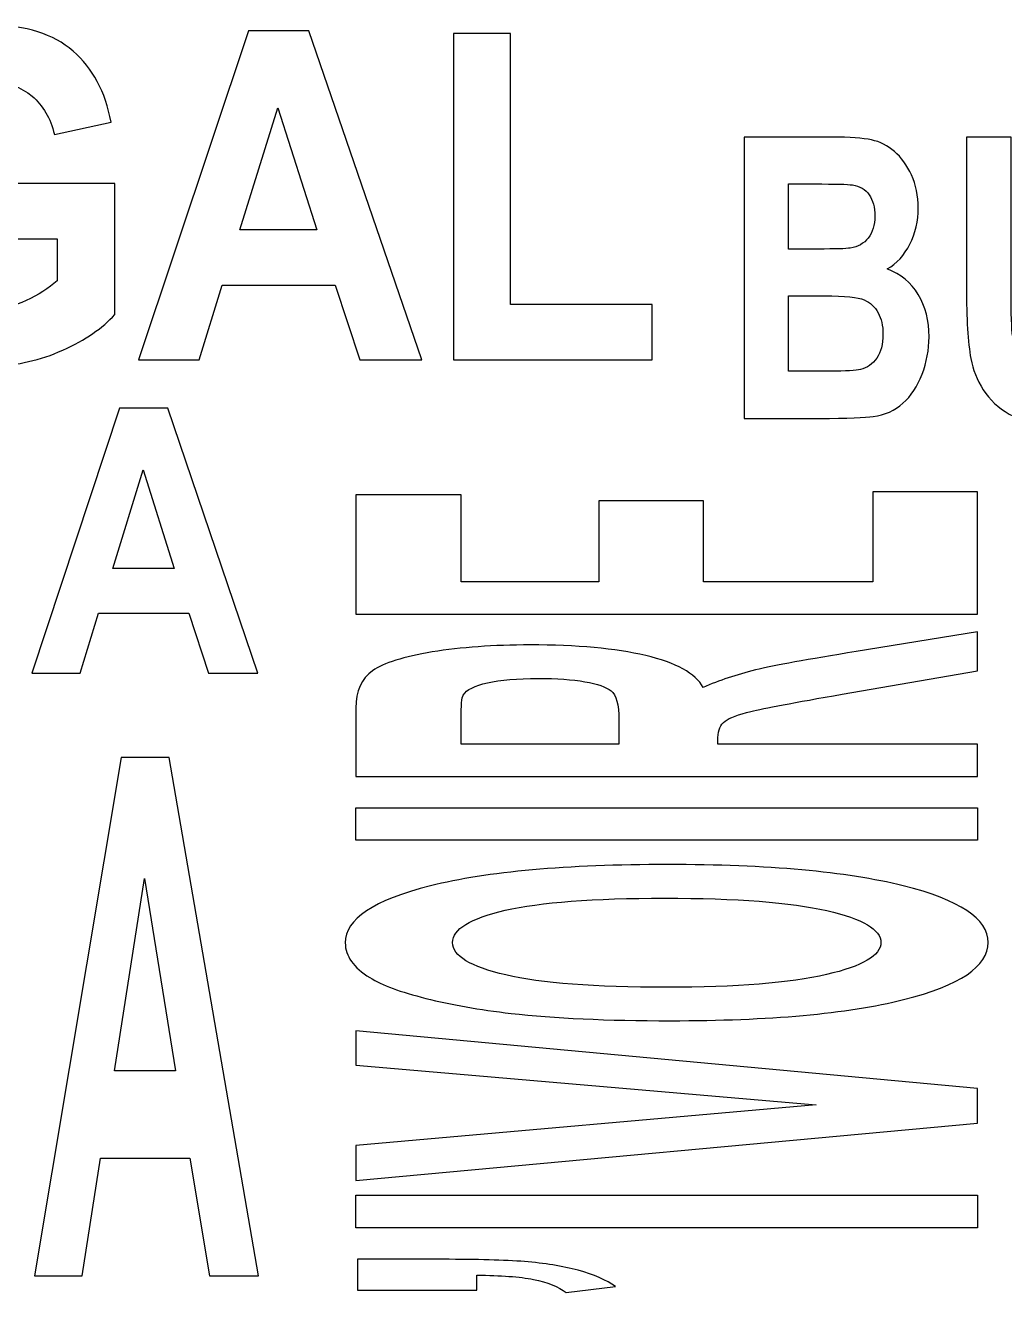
# Model space of a CAD drawing. Header units: centimetres. Extents: x -12.1 to 12.1, y -5 to 6.2.
# Drawn here: x -3.129 to -2.674, y 0.36 to 0.949 of the extents above; entities that cross this region are included whole.
import ezdxf

# ---------------------------------------------------------------- set-up
doc = ezdxf.new("R2010")
doc.units = ezdxf.units.CM
doc.header["$MEASUREMENT"] = 0
doc.layers.add('Layer 1', color=7, linetype='Continuous')

msp = doc.modelspace()

# ---------------------------------------------------------------- linework, layer by layer
at = {"layer": 'Layer 1', "color": 250}
for points, knots in [([(-3.14504, 0.85001), (-3.14504, 0.85001), (-3.14504, 0.87578), (-3.14504, 0.87578), (-3.14504, 0.87578), (-3.14504, 0.87578), (-3.08791, 0.87578), (-3.08791, 0.87578), (-3.08791, 0.87578), (-3.08791, 0.87578), (-3.08791, 0.81481), (-3.08791, 0.81481), (-3.08791, 0.81481), (-3.09344, 0.80855), (-3.10148, 0.80305), (-3.11202, 0.79827), (-3.11202, 0.79827), (-3.12259, 0.7935), (-3.13325, 0.7911), (-3.14405, 0.7911), (-3.14405, 0.7911), (-3.15776, 0.7911), (-3.16973, 0.79448), (-3.17995, 0.80118), (-3.17995, 0.80118), (-3.19018, 0.80791), (-3.19786, 0.81752), (-3.20296, 0.83001), (-3.20296, 0.83001), (-3.20811, 0.8425), (-3.21067, 0.8561), (-3.21067, 0.87077), (-3.21067, 0.87077), (-3.21067, 0.8867), (-3.20779, 0.90085), (-3.20208, 0.91326), (-3.20208, 0.91326), (-3.19634, 0.92564), (-3.18796, 0.93513), (-3.17692, 0.94173), (-3.17692, 0.94173), (-3.16851, 0.9468), (-3.15803, 0.94937), (-3.14547, 0.94937), (-3.14547, 0.94937), (-3.1292, 0.94937), (-3.11644, 0.94541), (-3.10727, 0.9374), (-3.10727, 0.9374), (-3.09813, 0.92942), (-3.09222, 0.91844), (-3.0896, 0.90438), (-3.0896, 0.90438), (-3.0896, 0.90438), (-3.11595, 0.89864), (-3.11595, 0.89864), (-3.11595, 0.89864), (-3.11778, 0.90615), (-3.12125, 0.91209), (-3.12635, 0.91644), (-3.12635, 0.91644), (-3.13147, 0.92077), (-3.13785, 0.92296), (-3.14547, 0.92296), (-3.14547, 0.92296), (-3.15706, 0.92296), (-3.16627, 0.91871), (-3.17308, 0.91011), (-3.17308, 0.91011), (-3.17995, 0.90159), (-3.18336, 0.88886), (-3.18336, 0.87203), (-3.18336, 0.87203), (-3.18336, 0.85386), (-3.17993, 0.84023), (-3.17297, 0.83115), (-3.17297, 0.83115), (-3.16603, 0.82209), (-3.15698, 0.81754), (-3.14574, 0.81754), (-3.14574, 0.81754), (-3.14021, 0.81754), (-3.13462, 0.8188), (-3.12906, 0.82133), (-3.12906, 0.82133), (-3.12346, 0.8239), (-3.11869, 0.82695), (-3.1147, 0.83056), (-3.1147, 0.83056), (-3.1147, 0.83056), (-3.1147, 0.85001), (-3.1147, 0.85001), (-3.1147, 0.85001), (-3.1147, 0.85001), (-3.14504, 0.85001), (-3.14504, 0.85001)], [0, 0, 0, 0, 0.04, 0.04, 0.04, 0.04, 0.08, 0.08, 0.08, 0.08, 0.12, 0.12, 0.12, 0.12, 0.16, 0.16, 0.16, 0.16, 0.2, 0.2, 0.2, 0.2, 0.24, 0.24, 0.24, 0.24, 0.28, 0.28, 0.28, 0.28, 0.32, 0.32, 0.32, 0.32, 0.36, 0.36, 0.36, 0.36, 0.4, 0.4, 0.4, 0.4, 0.44, 0.44, 0.44, 0.44, 0.48, 0.48, 0.48, 0.48, 0.52, 0.52, 0.52, 0.52, 0.56, 0.56, 0.56, 0.56, 0.6, 0.6, 0.6, 0.6, 0.64, 0.64, 0.64, 0.64, 0.68, 0.68, 0.68, 0.68, 0.72, 0.72, 0.72, 0.72, 0.76, 0.76, 0.76, 0.76, 0.8, 0.8, 0.8, 0.8, 0.84, 0.84, 0.84, 0.84, 0.88, 0.88, 0.88, 0.88, 0.92, 0.92, 0.92, 0.92, 1, 1, 1, 1]), ([(-2.94505, 0.79373), (-2.94505, 0.79373), (-2.97388, 0.79373), (-2.97388, 0.79373), (-2.97388, 0.79373), (-2.97388, 0.79373), (-2.98535, 0.8285), (-2.98535, 0.8285), (-2.98535, 0.8285), (-2.98535, 0.8285), (-3.03782, 0.8285), (-3.03782, 0.8285), (-3.03782, 0.8285), (-3.03782, 0.8285), (-3.04866, 0.79373), (-3.04866, 0.79373), (-3.04866, 0.79373), (-3.04866, 0.79373), (-3.07678, 0.79373), (-3.07678, 0.79373), (-3.07678, 0.79373), (-3.07678, 0.79373), (-3.02566, 0.94678), (-3.02566, 0.94678), (-3.02566, 0.94678), (-3.02566, 0.94678), (-2.99764, 0.94678), (-2.99764, 0.94678), (-2.99764, 0.94678), (-2.99764, 0.94678), (-2.94505, 0.79373), (-2.94505, 0.79373)], [0, 0, 0, 0, 0.111111, 0.111111, 0.111111, 0.111111, 0.222222, 0.222222, 0.222222, 0.222222, 0.333333, 0.333333, 0.333333, 0.333333, 0.444444, 0.444444, 0.444444, 0.444444, 0.555556, 0.555556, 0.555556, 0.555556, 0.666667, 0.666667, 0.666667, 0.666667, 0.777778, 0.777778, 0.777778, 0.777778, 1, 1, 1, 1]), ([(-2.93029, 0.79373), (-2.93029, 0.79373), (-2.93029, 0.94552), (-2.93029, 0.94552), (-2.93029, 0.94552), (-2.93029, 0.94552), (-2.90376, 0.94552), (-2.90376, 0.94552), (-2.90376, 0.94552), (-2.90376, 0.94552), (-2.90376, 0.8195), (-2.90376, 0.8195), (-2.90376, 0.8195), (-2.90376, 0.8195), (-2.83787, 0.8195), (-2.83787, 0.8195), (-2.83787, 0.8195), (-2.83787, 0.8195), (-2.83787, 0.79373), (-2.83787, 0.79373), (-2.83787, 0.79373), (-2.83787, 0.79373), (-2.93029, 0.79373), (-2.93029, 0.79373)], [0, 0, 0, 0, 0.142857, 0.142857, 0.142857, 0.142857, 0.285714, 0.285714, 0.285714, 0.285714, 0.428571, 0.428571, 0.428571, 0.428571, 0.571429, 0.571429, 0.571429, 0.571429, 0.714286, 0.714286, 0.714286, 0.714286, 1, 1, 1, 1]), ([(-2.99389, 0.8543), (-2.99389, 0.8543), (-3.01194, 0.91105), (-3.01194, 0.91105), (-3.01194, 0.91105), (-3.01194, 0.91105), (-3.0297, 0.8543), (-3.0297, 0.8543), (-3.0297, 0.8543), (-3.0297, 0.8543), (-2.99389, 0.8543), (-2.99389, 0.8543)], [0, 0, 0, 0, 0.25, 0.25, 0.25, 0.25, 0.5, 0.5, 0.5, 0.5, 1, 1, 1, 1]), ([(-2.79506, 0.89736), (-2.79506, 0.89736), (-2.75397, 0.89736), (-2.75397, 0.89736), (-2.75397, 0.89736), (-2.74585, 0.89736), (-2.73979, 0.89692), (-2.73578, 0.89608), (-2.73578, 0.89608), (-2.73178, 0.89521), (-2.72823, 0.8934), (-2.72506, 0.89067), (-2.72506, 0.89067), (-2.72189, 0.88793), (-2.71926, 0.88429), (-2.71717, 0.87975), (-2.71717, 0.87975), (-2.71507, 0.87517), (-2.71402, 0.87008), (-2.71402, 0.8644), (-2.71402, 0.8644), (-2.71402, 0.85829), (-2.71531, 0.85266), (-2.7179, 0.84754), (-2.7179, 0.84754), (-2.72049, 0.84241), (-2.72401, 0.83857), (-2.72844, 0.83601), (-2.72844, 0.83601), (-2.72221, 0.8337), (-2.71737, 0.82972), (-2.71402, 0.82413), (-2.71402, 0.82413), (-2.71068, 0.81853), (-2.70896, 0.81195), (-2.70896, 0.80439), (-2.70896, 0.80439), (-2.70896, 0.79844), (-2.71007, 0.79265), (-2.71222, 0.78703), (-2.71222, 0.78703), (-2.7144, 0.78138), (-2.71737, 0.7769), (-2.7211, 0.77351), (-2.7211, 0.77351), (-2.72488, 0.77017), (-2.72955, 0.7681), (-2.73504, 0.76732), (-2.73504, 0.76732), (-2.73851, 0.76685), (-2.74684, 0.76656), (-2.76006, 0.76644), (-2.76006, 0.76644), (-2.76006, 0.76644), (-2.79506, 0.76644), (-2.79506, 0.76644), (-2.79506, 0.76644), (-2.79506, 0.76644), (-2.79506, 0.89736), (-2.79506, 0.89736)], [0, 0, 0, 0, 0.0625, 0.0625, 0.0625, 0.0625, 0.125, 0.125, 0.125, 0.125, 0.1875, 0.1875, 0.1875, 0.1875, 0.25, 0.25, 0.25, 0.25, 0.3125, 0.3125, 0.3125, 0.3125, 0.375, 0.375, 0.375, 0.375, 0.4375, 0.4375, 0.4375, 0.4375, 0.5, 0.5, 0.5, 0.5, 0.5625, 0.5625, 0.5625, 0.5625, 0.625, 0.625, 0.625, 0.625, 0.6875, 0.6875, 0.6875, 0.6875, 0.75, 0.75, 0.75, 0.75, 0.8125, 0.8125, 0.8125, 0.8125, 0.875, 0.875, 0.875, 0.875, 1, 1, 1, 1]), ([(-2.69157, 0.89736), (-2.69157, 0.89736), (-2.67081, 0.89736), (-2.67081, 0.89736), (-2.67081, 0.89736), (-2.67081, 0.89736), (-2.67081, 0.82646), (-2.67081, 0.82646), (-2.67081, 0.82646), (-2.67081, 0.81519), (-2.67058, 0.80791), (-2.67005, 0.80456), (-2.67005, 0.80456), (-2.66915, 0.7992), (-2.66705, 0.79492), (-2.6637, 0.79166), (-2.6637, 0.79166), (-2.66038, 0.78843), (-2.65579, 0.78677), (-2.65002, 0.78677), (-2.65002, 0.78677), (-2.64411, 0.78677), (-2.63968, 0.78834), (-2.63669, 0.7914), (-2.63669, 0.7914), (-2.63372, 0.79448), (-2.63187, 0.79824), (-2.63126, 0.80269), (-2.63126, 0.80269), (-2.63069, 0.80718), (-2.63036, 0.81458), (-2.63036, 0.82495), (-2.63036, 0.82495), (-2.63036, 0.82495), (-2.63036, 0.89736), (-2.63036, 0.89736), (-2.63036, 0.89736), (-2.63036, 0.89736), (-2.60963, 0.89736), (-2.60963, 0.89736), (-2.60963, 0.89736), (-2.60963, 0.89736), (-2.60963, 0.82858), (-2.60963, 0.82858), (-2.60963, 0.82858), (-2.60963, 0.81285), (-2.61018, 0.80179), (-2.61129, 0.79527), (-2.61129, 0.79527), (-2.61243, 0.78881), (-2.61449, 0.78333), (-2.61752, 0.77885), (-2.61752, 0.77885), (-2.62053, 0.77437), (-2.62457, 0.77084), (-2.6296, 0.76819), (-2.6296, 0.76819), (-2.63465, 0.76551), (-2.64123, 0.7642), (-2.64938, 0.7642), (-2.64938, 0.7642), (-2.6592, 0.7642), (-2.66662, 0.76562), (-2.67171, 0.76854), (-2.67171, 0.76854), (-2.67678, 0.77142), (-2.68077, 0.77515), (-2.68374, 0.7798), (-2.68374, 0.7798), (-2.68668, 0.78441), (-2.68861, 0.78924), (-2.68953, 0.79431), (-2.68953, 0.79431), (-2.6909, 0.80179), (-2.69157, 0.81285), (-2.69157, 0.82753), (-2.69157, 0.82753), (-2.69157, 0.82753), (-2.69157, 0.89736), (-2.69157, 0.89736)], [0, 0, 0, 0, 0.047619, 0.047619, 0.047619, 0.047619, 0.095238, 0.095238, 0.095238, 0.095238, 0.142857, 0.142857, 0.142857, 0.142857, 0.190476, 0.190476, 0.190476, 0.190476, 0.238095, 0.238095, 0.238095, 0.238095, 0.285714, 0.285714, 0.285714, 0.285714, 0.333333, 0.333333, 0.333333, 0.333333, 0.380952, 0.380952, 0.380952, 0.380952, 0.428571, 0.428571, 0.428571, 0.428571, 0.47619, 0.47619, 0.47619, 0.47619, 0.52381, 0.52381, 0.52381, 0.52381, 0.571429, 0.571429, 0.571429, 0.571429, 0.619048, 0.619048, 0.619048, 0.619048, 0.666667, 0.666667, 0.666667, 0.666667, 0.714286, 0.714286, 0.714286, 0.714286, 0.761905, 0.761905, 0.761905, 0.761905, 0.809524, 0.809524, 0.809524, 0.809524, 0.857143, 0.857143, 0.857143, 0.857143, 0.904762, 0.904762, 0.904762, 0.904762, 1, 1, 1, 1]), ([(-2.7743, 0.87558), (-2.7743, 0.87558), (-2.7743, 0.84529), (-2.7743, 0.84529), (-2.7743, 0.84529), (-2.7743, 0.84529), (-2.7607, 0.84529), (-2.7607, 0.84529), (-2.7607, 0.84529), (-2.75261, 0.84529), (-2.7476, 0.84544), (-2.74564, 0.84573), (-2.74564, 0.84573), (-2.74209, 0.84628), (-2.73929, 0.84786), (-2.73726, 0.85042), (-2.73726, 0.85042), (-2.73523, 0.85304), (-2.7342, 0.85642), (-2.7342, 0.86065), (-2.7342, 0.86065), (-2.7342, 0.86469), (-2.73508, 0.86798), (-2.73683, 0.87051), (-2.73683, 0.87051), (-2.7386, 0.87304), (-2.74119, 0.87459), (-2.74466, 0.87512), (-2.74466, 0.87512), (-2.7467, 0.87544), (-2.75261, 0.87558), (-2.76239, 0.87558), (-2.76239, 0.87558), (-2.76239, 0.87558), (-2.7743, 0.87558), (-2.7743, 0.87558)], [0, 0, 0, 0, 0.1, 0.1, 0.1, 0.1, 0.2, 0.2, 0.2, 0.2, 0.3, 0.3, 0.3, 0.3, 0.4, 0.4, 0.4, 0.4, 0.5, 0.5, 0.5, 0.5, 0.6, 0.6, 0.6, 0.6, 0.7, 0.7, 0.7, 0.7, 0.8, 0.8, 0.8, 0.8, 1, 1, 1, 1]), ([(-2.7743, 0.82352), (-2.7743, 0.82352), (-2.7743, 0.78849), (-2.7743, 0.78849), (-2.7743, 0.78849), (-2.7743, 0.78849), (-2.75508, 0.78849), (-2.75508, 0.78849), (-2.75508, 0.78849), (-2.74762, 0.78849), (-2.74288, 0.78878), (-2.74087, 0.78927), (-2.74087, 0.78927), (-2.73778, 0.79003), (-2.73528, 0.79175), (-2.73333, 0.79451), (-2.73333, 0.79451), (-2.73138, 0.79731), (-2.73041, 0.80101), (-2.73041, 0.80564), (-2.73041, 0.80564), (-2.73041, 0.80957), (-2.73117, 0.81289), (-2.73266, 0.81565), (-2.73266, 0.81565), (-2.73418, 0.81839), (-2.7363, 0.82037), (-2.73915, 0.82162), (-2.73915, 0.82162), (-2.74198, 0.82291), (-2.74809, 0.82352), (-2.75755, 0.82352), (-2.75755, 0.82352), (-2.75755, 0.82352), (-2.7743, 0.82352), (-2.7743, 0.82352)], [0, 0, 0, 0, 0.1, 0.1, 0.1, 0.1, 0.2, 0.2, 0.2, 0.2, 0.3, 0.3, 0.3, 0.3, 0.4, 0.4, 0.4, 0.4, 0.5, 0.5, 0.5, 0.5, 0.6, 0.6, 0.6, 0.6, 0.7, 0.7, 0.7, 0.7, 0.8, 0.8, 0.8, 0.8, 1, 1, 1, 1]), ([(-3.02128, 0.6479), (-3.02128, 0.6479), (-3.04429, 0.6479), (-3.04429, 0.6479), (-3.04429, 0.6479), (-3.04429, 0.6479), (-3.05346, 0.67594), (-3.05346, 0.67594), (-3.05346, 0.67594), (-3.05346, 0.67594), (-3.09536, 0.67594), (-3.09536, 0.67594), (-3.09536, 0.67594), (-3.09536, 0.67594), (-3.10398, 0.6479), (-3.10398, 0.6479), (-3.10398, 0.6479), (-3.10398, 0.6479), (-3.12643, 0.6479), (-3.12643, 0.6479), (-3.12643, 0.6479), (-3.12643, 0.6479), (-3.08561, 0.7713), (-3.08561, 0.7713), (-3.08561, 0.7713), (-3.08561, 0.7713), (-3.06325, 0.7713), (-3.06325, 0.7713), (-3.06325, 0.7713), (-3.06325, 0.7713), (-3.02128, 0.6479), (-3.02128, 0.6479)], [0, 0, 0, 0, 0.111111, 0.111111, 0.111111, 0.111111, 0.222222, 0.222222, 0.222222, 0.222222, 0.333333, 0.333333, 0.333333, 0.333333, 0.444444, 0.444444, 0.444444, 0.444444, 0.555556, 0.555556, 0.555556, 0.555556, 0.666667, 0.666667, 0.666667, 0.666667, 0.777778, 0.777778, 0.777778, 0.777778, 1, 1, 1, 1]), ([(-3.06022, 0.69673), (-3.06022, 0.69673), (-3.07466, 0.7425), (-3.07466, 0.7425), (-3.07466, 0.7425), (-3.07466, 0.7425), (-3.08884, 0.69673), (-3.08884, 0.69673), (-3.08884, 0.69673), (-3.08884, 0.69673), (-3.06022, 0.69673), (-3.06022, 0.69673)], [0, 0, 0, 0, 0.25, 0.25, 0.25, 0.25, 0.5, 0.5, 0.5, 0.5, 1, 1, 1, 1]), ([(-2.68639, 0.67536), (-2.68639, 0.67536), (-2.97565, 0.67536), (-2.97565, 0.67536), (-2.97565, 0.67536), (-2.97565, 0.67536), (-2.97565, 0.73089), (-2.97565, 0.73089), (-2.97565, 0.73089), (-2.97565, 0.73089), (-2.92674, 0.73089), (-2.92674, 0.73089), (-2.92674, 0.73089), (-2.92674, 0.73089), (-2.92674, 0.6905), (-2.92674, 0.6905), (-2.92674, 0.6905), (-2.92674, 0.6905), (-2.86259, 0.6905), (-2.86259, 0.6905), (-2.86259, 0.6905), (-2.86259, 0.6905), (-2.86259, 0.72809), (-2.86259, 0.72809), (-2.86259, 0.72809), (-2.86259, 0.72809), (-2.81387, 0.72809), (-2.81387, 0.72809), (-2.81387, 0.72809), (-2.81387, 0.72809), (-2.81387, 0.6905), (-2.81387, 0.6905), (-2.81387, 0.6905), (-2.81387, 0.6905), (-2.73513, 0.6905), (-2.73513, 0.6905), (-2.73513, 0.6905), (-2.73513, 0.6905), (-2.73513, 0.73232), (-2.73513, 0.73232), (-2.73513, 0.73232), (-2.73513, 0.73232), (-2.68639, 0.73232), (-2.68639, 0.73232), (-2.68639, 0.73232), (-2.68639, 0.73232), (-2.68639, 0.67536), (-2.68639, 0.67536)], [0, 0, 0, 0, 0.076923, 0.076923, 0.076923, 0.076923, 0.153846, 0.153846, 0.153846, 0.153846, 0.230769, 0.230769, 0.230769, 0.230769, 0.307692, 0.307692, 0.307692, 0.307692, 0.384615, 0.384615, 0.384615, 0.384615, 0.461538, 0.461538, 0.461538, 0.461538, 0.538462, 0.538462, 0.538462, 0.538462, 0.615385, 0.615385, 0.615385, 0.615385, 0.692308, 0.692308, 0.692308, 0.692308, 0.769231, 0.769231, 0.769231, 0.769231, 0.846154, 0.846154, 0.846154, 0.846154, 1, 1, 1, 1]), ([(-2.68639, 0.59982), (-2.68639, 0.59982), (-2.97565, 0.59982), (-2.97565, 0.59982), (-2.97565, 0.59982), (-2.97565, 0.59982), (-2.97565, 0.63165), (-2.97565, 0.63165), (-2.97565, 0.63165), (-2.97565, 0.63969), (-2.97306, 0.64548), (-2.96789, 0.64909), (-2.96789, 0.64909), (-2.96267, 0.65276), (-2.95344, 0.65561), (-2.94013, 0.65783), (-2.94013, 0.65783), (-2.92685, 0.66001), (-2.91165, 0.66109), (-2.89456, 0.66109), (-2.89456, 0.66109), (-2.87286, 0.66109), (-2.85493, 0.65943), (-2.8408, 0.65614), (-2.8408, 0.65614), (-2.82666, 0.65285), (-2.81774, 0.6479), (-2.81408, 0.64132), (-2.81408, 0.64132), (-2.80668, 0.64458), (-2.79862, 0.64729), (-2.78979, 0.64945), (-2.78979, 0.64945), (-2.78097, 0.65154), (-2.76533, 0.65442), (-2.74282, 0.65803), (-2.74282, 0.65803), (-2.74282, 0.65803), (-2.68639, 0.66718), (-2.68639, 0.66718), (-2.68639, 0.66718), (-2.68639, 0.66718), (-2.68639, 0.64909), (-2.68639, 0.64909), (-2.68639, 0.64909), (-2.68639, 0.64909), (-2.74935, 0.63815), (-2.74935, 0.63815), (-2.74935, 0.63815), (-2.77182, 0.63428), (-2.786, 0.63163), (-2.79186, 0.63016), (-2.79186, 0.63016), (-2.79771, 0.62877), (-2.80173, 0.62723), (-2.80388, 0.62563), (-2.80388, 0.62563), (-2.80607, 0.62405), (-2.80718, 0.62151), (-2.80718, 0.618), (-2.80718, 0.618), (-2.80718, 0.618), (-2.80718, 0.61494), (-2.80718, 0.61494), (-2.80718, 0.61494), (-2.80718, 0.61494), (-2.68639, 0.61494), (-2.68639, 0.61494), (-2.68639, 0.61494), (-2.68639, 0.61494), (-2.68639, 0.59982), (-2.68639, 0.59982)], [0, 0, 0, 0, 0.052632, 0.052632, 0.052632, 0.052632, 0.105263, 0.105263, 0.105263, 0.105263, 0.157895, 0.157895, 0.157895, 0.157895, 0.210526, 0.210526, 0.210526, 0.210526, 0.263158, 0.263158, 0.263158, 0.263158, 0.315789, 0.315789, 0.315789, 0.315789, 0.368421, 0.368421, 0.368421, 0.368421, 0.421053, 0.421053, 0.421053, 0.421053, 0.473684, 0.473684, 0.473684, 0.473684, 0.526316, 0.526316, 0.526316, 0.526316, 0.578947, 0.578947, 0.578947, 0.578947, 0.631579, 0.631579, 0.631579, 0.631579, 0.684211, 0.684211, 0.684211, 0.684211, 0.736842, 0.736842, 0.736842, 0.736842, 0.789474, 0.789474, 0.789474, 0.789474, 0.842105, 0.842105, 0.842105, 0.842105, 0.894737, 0.894737, 0.894737, 0.894737, 1, 1, 1, 1]), ([(-2.85333, 0.61494), (-2.85333, 0.61494), (-2.85333, 0.62615), (-2.85333, 0.62615), (-2.85333, 0.62615), (-2.85333, 0.6334), (-2.85452, 0.63794), (-2.85688, 0.63975), (-2.85688, 0.63975), (-2.85927, 0.64156), (-2.86331, 0.64295), (-2.86911, 0.644), (-2.86911, 0.644), (-2.8749, 0.64499), (-2.88212, 0.64551), (-2.89083, 0.64551), (-2.89083, 0.64551), (-2.90056, 0.64551), (-2.90842, 0.64482), (-2.91441, 0.64347), (-2.91441, 0.64347), (-2.92039, 0.64217), (-2.92417, 0.64024), (-2.92575, 0.63779), (-2.92575, 0.63779), (-2.92638, 0.63657), (-2.92674, 0.63291), (-2.92674, 0.62676), (-2.92674, 0.62676), (-2.92674, 0.62676), (-2.92674, 0.61494), (-2.92674, 0.61494), (-2.92674, 0.61494), (-2.92674, 0.61494), (-2.85333, 0.61494), (-2.85333, 0.61494)], [0, 0, 0, 0, 0.1, 0.1, 0.1, 0.1, 0.2, 0.2, 0.2, 0.2, 0.3, 0.3, 0.3, 0.3, 0.4, 0.4, 0.4, 0.4, 0.5, 0.5, 0.5, 0.5, 0.6, 0.6, 0.6, 0.6, 0.7, 0.7, 0.7, 0.7, 0.8, 0.8, 0.8, 0.8, 1, 1, 1, 1]), ([(-3.02105, 0.36752), (-3.02105, 0.36752), (-3.04385, 0.36752), (-3.04385, 0.36752), (-3.04385, 0.36752), (-3.04385, 0.36752), (-3.05294, 0.42228), (-3.05294, 0.42228), (-3.05294, 0.42228), (-3.05294, 0.42228), (-3.09446, 0.42228), (-3.09446, 0.42228), (-3.09446, 0.42228), (-3.09446, 0.42228), (-3.10302, 0.36752), (-3.10302, 0.36752), (-3.10302, 0.36752), (-3.10302, 0.36752), (-3.12527, 0.36752), (-3.12527, 0.36752), (-3.12527, 0.36752), (-3.12527, 0.36752), (-3.08482, 0.6087), (-3.08482, 0.6087), (-3.08482, 0.6087), (-3.08482, 0.6087), (-3.06263, 0.6087), (-3.06263, 0.6087), (-3.06263, 0.6087), (-3.06263, 0.6087), (-3.02105, 0.36752), (-3.02105, 0.36752)], [0, 0, 0, 0, 0.111111, 0.111111, 0.111111, 0.111111, 0.222222, 0.222222, 0.222222, 0.222222, 0.333333, 0.333333, 0.333333, 0.333333, 0.444444, 0.444444, 0.444444, 0.444444, 0.555556, 0.555556, 0.555556, 0.555556, 0.666667, 0.666667, 0.666667, 0.666667, 0.777778, 0.777778, 0.777778, 0.777778, 1, 1, 1, 1]), ([(-2.97565, 0.57024), (-2.97565, 0.57024), (-2.68639, 0.57024), (-2.68639, 0.57024), (-2.68639, 0.57024), (-2.68639, 0.57024), (-2.68639, 0.58538), (-2.68639, 0.58538), (-2.68639, 0.58538), (-2.68639, 0.58538), (-2.97565, 0.58538), (-2.97565, 0.58538), (-2.97565, 0.58538), (-2.97565, 0.58538), (-2.97565, 0.57024), (-2.97565, 0.57024)], [0, 0, 0, 0, 0.2, 0.2, 0.2, 0.2, 0.4, 0.4, 0.4, 0.4, 0.6, 0.6, 0.6, 0.6, 1, 1, 1, 1]), ([(-2.82925, 0.48626), (-2.85874, 0.48626), (-2.88346, 0.4874), (-2.90345, 0.48967), (-2.90345, 0.48967), (-2.91818, 0.49135), (-2.93139, 0.49372), (-2.9431, 0.49665), (-2.9431, 0.49665), (-2.95481, 0.4996), (-2.96351, 0.5028), (-2.96916, 0.50633), (-2.96916, 0.50633), (-2.97679, 0.51102), (-2.98061, 0.51637), (-2.98061, 0.52248), (-2.98061, 0.52248), (-2.98061, 0.53353), (-2.96739, 0.54234), (-2.94094, 0.54899), (-2.94094, 0.54899), (-2.91451, 0.5556), (-2.87773, 0.55891), (-2.83064, 0.55891), (-2.83064, 0.55891), (-2.78394, 0.55891), (-2.74739, 0.55562), (-2.72104, 0.54904), (-2.72104, 0.54904), (-2.69466, 0.54249), (-2.68147, 0.53367), (-2.68147, 0.52269), (-2.68147, 0.52269), (-2.68147, 0.51154), (-2.69457, 0.50269), (-2.72084, 0.4961), (-2.72084, 0.4961), (-2.74707, 0.48952), (-2.78321, 0.48626), (-2.82925, 0.48626)], [0, 0, 0, 0, 0.090909, 0.090909, 0.090909, 0.090909, 0.181818, 0.181818, 0.181818, 0.181818, 0.272727, 0.272727, 0.272727, 0.272727, 0.363636, 0.363636, 0.363636, 0.363636, 0.454545, 0.454545, 0.454545, 0.454545, 0.545455, 0.545455, 0.545455, 0.545455, 0.636364, 0.636364, 0.636364, 0.636364, 0.727273, 0.727273, 0.727273, 0.727273, 0.818182, 0.818182, 0.818182, 0.818182, 1, 1, 1, 1]), ([(-3.05966, 0.46291), (-3.05966, 0.46291), (-3.07399, 0.55245), (-3.07399, 0.55245), (-3.07399, 0.55245), (-3.07399, 0.55245), (-3.08802, 0.46291), (-3.08802, 0.46291), (-3.08802, 0.46291), (-3.08802, 0.46291), (-3.05966, 0.46291), (-3.05966, 0.46291)], [0, 0, 0, 0, 0.25, 0.25, 0.25, 0.25, 0.5, 0.5, 0.5, 0.5, 1, 1, 1, 1]), ([(-2.83123, 0.50184), (-2.79847, 0.50184), (-2.77363, 0.50379), (-2.75674, 0.50772), (-2.75674, 0.50772), (-2.73985, 0.51163), (-2.73138, 0.5166), (-2.73138, 0.52263), (-2.73138, 0.52263), (-2.73138, 0.52866), (-2.73976, 0.53364), (-2.75654, 0.53748), (-2.75654, 0.53748), (-2.77331, 0.54133), (-2.79847, 0.54327), (-2.83204, 0.54327), (-2.83204, 0.54327), (-2.86515, 0.54327), (-2.8899, 0.54138), (-2.90621, 0.53763), (-2.90621, 0.53763), (-2.92251, 0.53384), (-2.93067, 0.52886), (-2.93067, 0.52263), (-2.93067, 0.52263), (-2.93067, 0.5164), (-2.92243, 0.51136), (-2.90591, 0.50755), (-2.90591, 0.50755), (-2.8894, 0.50374), (-2.86451, 0.50184), (-2.83123, 0.50184)], [0, 0, 0, 0, 0.111111, 0.111111, 0.111111, 0.111111, 0.222222, 0.222222, 0.222222, 0.222222, 0.333333, 0.333333, 0.333333, 0.333333, 0.444444, 0.444444, 0.444444, 0.444444, 0.555556, 0.555556, 0.555556, 0.555556, 0.666667, 0.666667, 0.666667, 0.666667, 0.777778, 0.777778, 0.777778, 0.777778, 1, 1, 1, 1]), ([(-2.68639, 0.43862), (-2.68639, 0.43862), (-2.97565, 0.41186), (-2.97565, 0.41186), (-2.97565, 0.41186), (-2.97565, 0.41186), (-2.97565, 0.42823), (-2.97565, 0.42823), (-2.97565, 0.42823), (-2.97565, 0.42823), (-2.76157, 0.44719), (-2.76157, 0.44719), (-2.76157, 0.44719), (-2.76157, 0.44719), (-2.97565, 0.46556), (-2.97565, 0.46556), (-2.97565, 0.46556), (-2.97565, 0.46556), (-2.97565, 0.48157), (-2.97565, 0.48157), (-2.97565, 0.48157), (-2.97565, 0.48157), (-2.68639, 0.45478), (-2.68639, 0.45478), (-2.68639, 0.45478), (-2.68639, 0.45478), (-2.68639, 0.43862), (-2.68639, 0.43862)], [0, 0, 0, 0, 0.125, 0.125, 0.125, 0.125, 0.25, 0.25, 0.25, 0.25, 0.375, 0.375, 0.375, 0.375, 0.5, 0.5, 0.5, 0.5, 0.625, 0.625, 0.625, 0.625, 0.75, 0.75, 0.75, 0.75, 1, 1, 1, 1]), ([(-2.97565, 0.38997), (-2.97565, 0.38997), (-2.68639, 0.38997), (-2.68639, 0.38997), (-2.68639, 0.38997), (-2.68639, 0.38997), (-2.68639, 0.40511), (-2.68639, 0.40511), (-2.68639, 0.40511), (-2.68639, 0.40511), (-2.97565, 0.40511), (-2.97565, 0.40511), (-2.97565, 0.40511), (-2.97565, 0.40511), (-2.97565, 0.38997), (-2.97565, 0.38997)], [0, 0, 0, 0, 0.2, 0.2, 0.2, 0.2, 0.4, 0.4, 0.4, 0.4, 0.6, 0.6, 0.6, 0.6, 1, 1, 1, 1]), ([(-2.97487, 0.36091), (-2.97487, 0.36091), (-2.97487, 0.37526), (-2.97487, 0.37526), (-2.97487, 0.37526), (-2.97487, 0.37526), (-2.93521, 0.37526), (-2.93521, 0.37526), (-2.93521, 0.37526), (-2.91917, 0.37526), (-2.90652, 0.37488), (-2.89721, 0.37419), (-2.89721, 0.37419), (-2.88795, 0.37348), (-2.87962, 0.37211), (-2.87225, 0.37013), (-2.87225, 0.37013), (-2.86491, 0.36813), (-2.85912, 0.36562), (-2.8549, 0.36253), (-2.8549, 0.36253), (-2.8549, 0.36253), (-2.87779, 0.35974), (-2.87779, 0.35974), (-2.87779, 0.35974), (-2.88146, 0.36262), (-2.88655, 0.36469), (-2.89299, 0.36592), (-2.89299, 0.36592), (-2.89943, 0.36714), (-2.90825, 0.36777), (-2.91943, 0.36786), (-2.91943, 0.36786), (-2.91943, 0.36786), (-2.91943, 0.36091), (-2.91943, 0.36091), (-2.91943, 0.36091), (-2.91943, 0.36091), (-2.97487, 0.36091), (-2.97487, 0.36091)], [0, 0, 0, 0, 0.090909, 0.090909, 0.090909, 0.090909, 0.181818, 0.181818, 0.181818, 0.181818, 0.272727, 0.272727, 0.272727, 0.272727, 0.363636, 0.363636, 0.363636, 0.363636, 0.454545, 0.454545, 0.454545, 0.454545, 0.545455, 0.545455, 0.545455, 0.545455, 0.636364, 0.636364, 0.636364, 0.636364, 0.727273, 0.727273, 0.727273, 0.727273, 0.818182, 0.818182, 0.818182, 0.818182, 1, 1, 1, 1])]:
    msp.add_open_spline(points, degree=3, knots=knots, dxfattribs=at)

doc.saveas('drawing.dxf')
